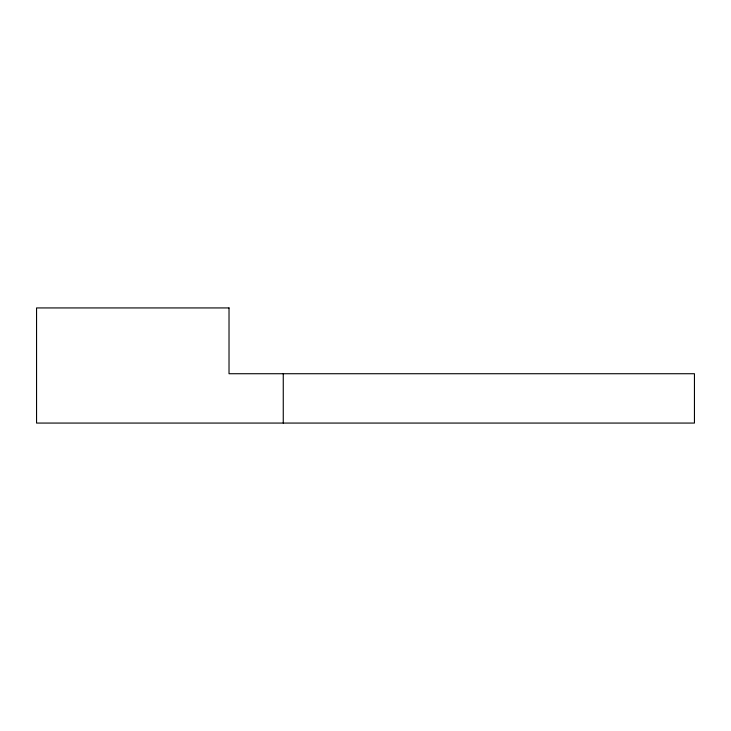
<?xml version="1.0" encoding="UTF-8"?>
<svg xmlns="http://www.w3.org/2000/svg" width="731" height="731" viewBox="0 0 731 731"><rect width="100%" height="100%" fill="white"/><g stroke="black" fill="none" stroke-linecap="round" stroke-linejoin="round"><path stroke-width="1.1" d="M283.262 373.724L283.262 423.066M229.022 307.934L36.55 307.934L36.55 423.066L694.45 423.066L694.45 373.724L229.022 373.724L229.022 307.934"/></g></svg>
